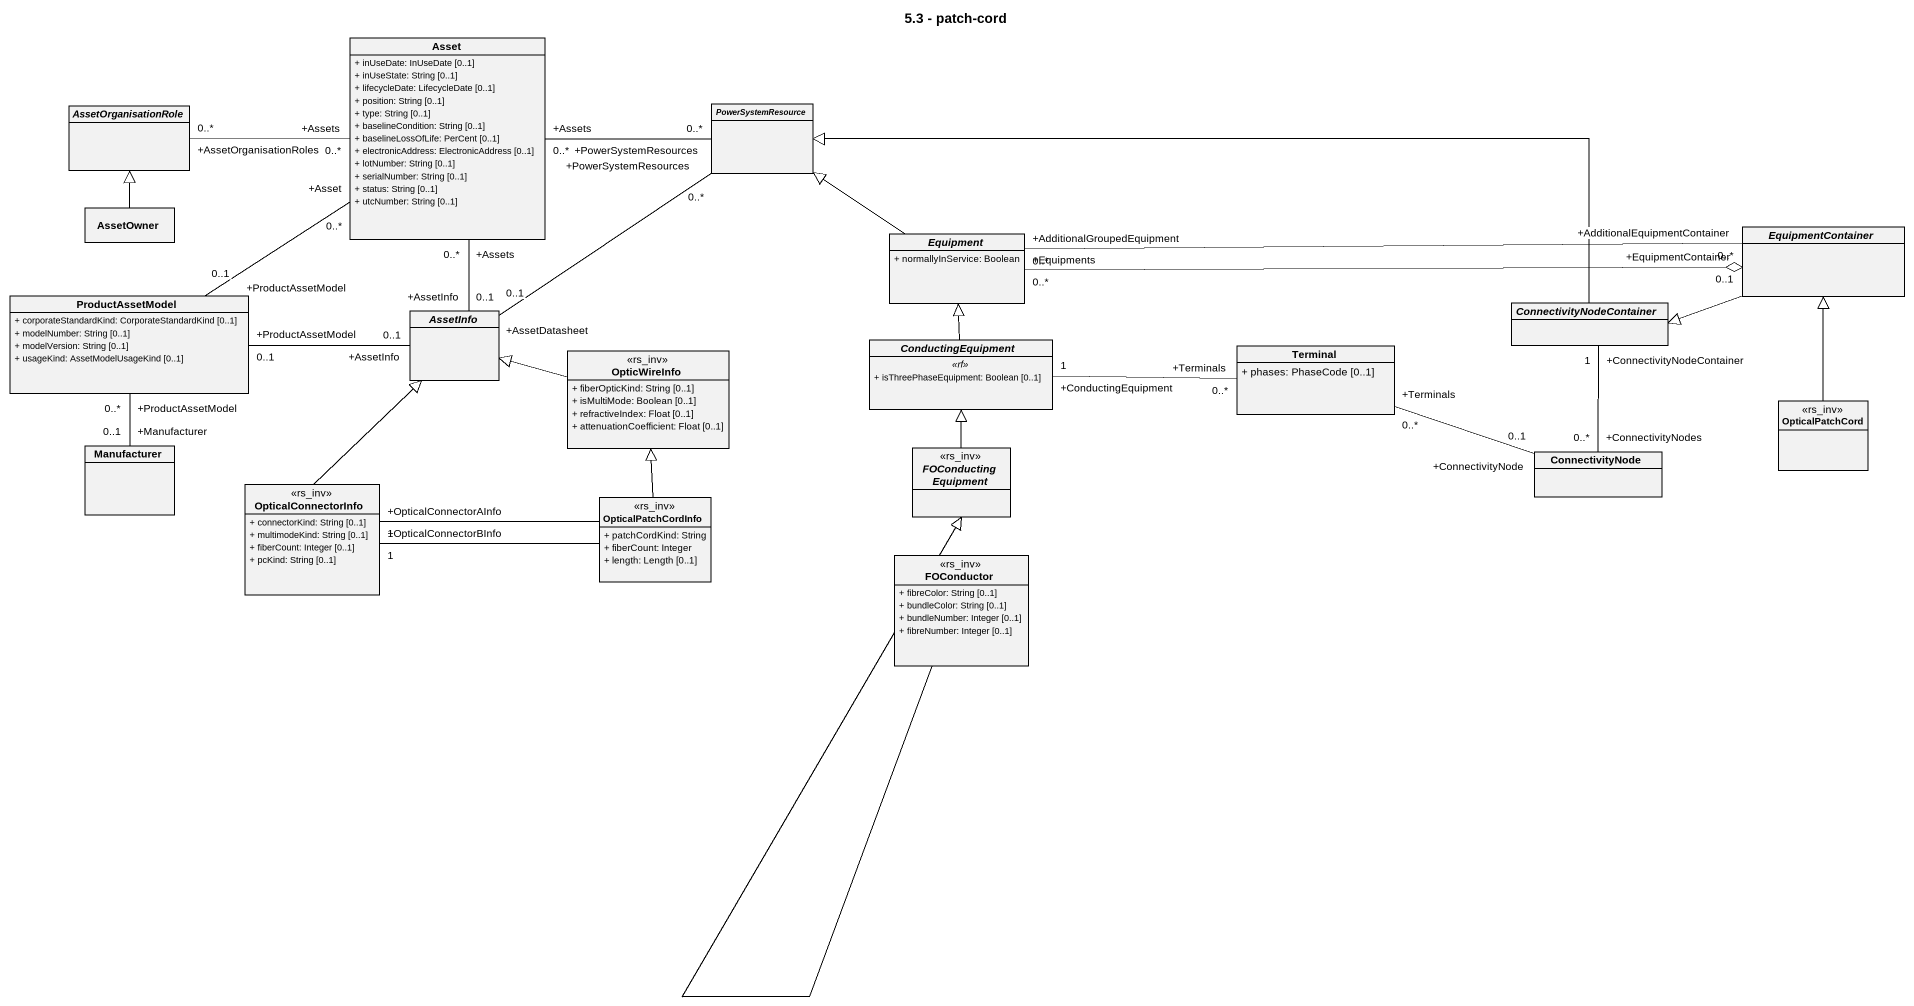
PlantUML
@startuml
title 5.3 - patch-cord
hide circle
hide empty members
skinparam classAttributeIconSize 0
class Asset {
  + inUseDate: InUseDate [0..1]
  + inUseState: String [0..1]
  + lifecycleDate: LifecycleDate [0..1]
  + position: String [0..1]
  + type: String [0..1]
  + baselineCondition: String [0..1]
  + baselineLossOfLife: PerCent [0..1]
  + electronicAddress: ElectronicAddress [0..1]
  + lotNumber: String [0..1]
  + serialNumber: String [0..1]
  + status: String [0..1]
  + utcNumber: String [0..1]
}
abstract class AssetOrganisationRole
abstract class PowerSystemResource
class AssetOwner
abstract class Equipment {
  + normallyInService: Boolean
}
abstract class EquipmentContainer
class ProductAssetModel {
  + corporateStandardKind: CorporateStandardKind [0..1]
  + modelNumber: String [0..1]
  + modelVersion: String [0..1]
  + usageKind: AssetModelUsageKind [0..1]
}
abstract class AssetInfo
abstract class ConductingEquipment {
  .. <<rf>> ..
  + isThreePhaseEquipment: Boolean [0..1]
}
abstract class ConnectivityNodeContainer
class OpticWireInfo <<rs_inv>> {
  + fiberOpticKind: String [0..1]
  + isMultiMode: Boolean [0..1]
  + refractiveIndex: Float [0..1]
  + attenuationCoefficient: Float [0..1]
}
class Terminal {
  + phases: PhaseCode [0..1]
}
class OpticalPatchCord <<rs_inv>>
class Manufacturer
abstract class FOConductingEquipment <<rs_inv>>
class ConnectivityNode
class OpticalConnectorInfo <<rs_inv>> {
  + connectorKind: String [0..1]
  + multimodeKind: String [0..1]
  + fiberCount: Integer [0..1]
  + pcKind: String [0..1]
}
class OpticalPatchCordInfo <<rs_inv>> {
  + patchCordKind: String
  + fiberCount: Integer
  + length: Length [0..1]
}
class FOConductor <<rs_inv>> {
  + fibreColor: String [0..1]
  + bundleColor: String [0..1]
  + bundleNumber: Integer [0..1]
  + fibreNumber: Integer [0..1]
}
Asset "+Assets\n0..*" -left- "+AssetOrganisationRoles\n0..*" AssetOrganisationRole
Asset "+Assets\n0..*" -right- "+PowerSystemResources\n0..*" PowerSystemResource
Asset "+Asset\n0..*" -- "+ProductAssetModel\n0..1" ProductAssetModel
Asset "+Assets\n0..*" -- "+AssetInfo\n0..1" AssetInfo
AssetOwner -up-|> AssetOrganisationRole
Equipment -up-|> PowerSystemResource
EquipmentContainer "+EquipmentContainer\n0..1" o-left- "+Equipments\n0..*" Equipment
EquipmentContainer "+AdditionalEquipmentContainer\n0..*" -left- "+AdditionalGroupedEquipment\n0..*" Equipment
EquipmentContainer -left-|> ConnectivityNodeContainer
ProductAssetModel "+ProductAssetModel\n0..1" -right- "+AssetInfo\n0..1" AssetInfo
ProductAssetModel "+ProductAssetModel\n0..*" -- "+Manufacturer\n0..1" Manufacturer
AssetInfo "+AssetDatasheet\n0..1" -up- "+PowerSystemResources\n0..*" PowerSystemResource
ConductingEquipment -up-|> Equipment
ConnectivityNodeContainer -left-|> PowerSystemResource
OpticWireInfo -left-|> AssetInfo
Terminal "+Terminals\n0..*" -left- "+ConductingEquipment\n1" ConductingEquipment
Terminal "+Terminals\n0..*" -right- "+ConnectivityNode\n0..1" ConnectivityNode
OpticalPatchCord -up-|> EquipmentContainer
FOConductingEquipment -up-|> ConductingEquipment
ConnectivityNode "+ConnectivityNodes\n0..*" -up- "+ConnectivityNodeContainer\n1" ConnectivityNodeContainer
OpticalConnectorInfo -up-|> AssetInfo
OpticalPatchCordInfo -up-|> OpticWireInfo
OpticalPatchCordInfo -left- "+OpticalConnectorBInfo\n1" OpticalConnectorInfo
OpticalPatchCordInfo -left- "+OpticalConnectorAInfo\n1" OpticalConnectorInfo
FOConductor -up-|> FOConductingEquipment
@enduml
